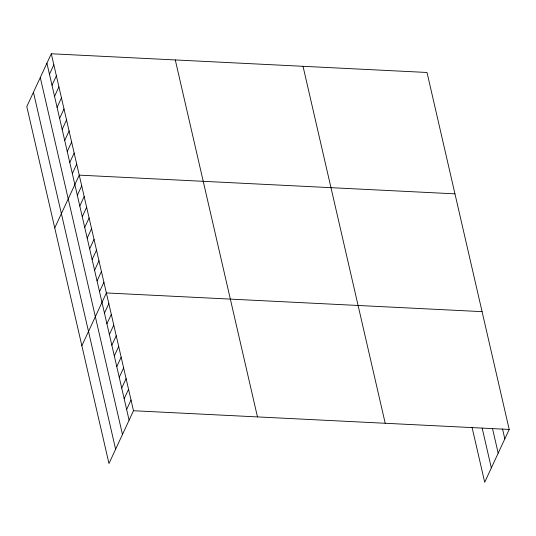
<?xml version="1.0" encoding="UTF-8"?>
<svg xmlns="http://www.w3.org/2000/svg" width="536" height="536" viewBox="0 0 536 536"><rect width="100%" height="100%" fill="white"/><g stroke="black" fill="none" stroke-linecap="round" stroke-linejoin="round"><path stroke-width="0.8" d="M51.302 53.768L26.8 106.557L108.982 463.526L133.491 410.737L51.302 53.768L427.018 72.474L509.2 429.443L484.698 482.233L472.015 427.159M49.459 74.243L53.841 64.802M51.999 85.278L56.381 75.837M54.538 96.312L58.927 86.872M57.084 107.347L61.466 97.9M59.623 118.376L64.005 108.935M62.163 129.411L66.544 119.97M64.702 140.445L69.084 131.005M67.241 151.48L71.623 142.04M69.781 162.515L74.162 153.068M72.327 173.543L76.708 164.103M54.746 227.927L79.248 175.138L454.957 193.844M77.331 195.292L81.713 185.845M79.797 205.998L84.179 196.558M82.263 216.705L86.644 207.265M84.728 227.418L89.11 217.971M87.194 238.125L91.576 228.684M89.659 248.831L94.041 239.391M92.125 259.545L96.507 250.104M94.591 270.251L98.972 260.811M97.056 280.958L101.438 271.518M99.522 291.671L103.904 282.231M81.867 345.727L106.369 292.937L482.078 311.644M104.453 313.091L108.835 303.644M106.919 323.798L111.3 314.357M109.384 334.504L113.766 325.064M111.85 345.218L116.232 335.771M114.315 355.924L118.697 346.484M116.781 366.631L121.163 357.19M119.247 377.344L123.628 367.904M121.712 388.051L126.094 378.61M124.178 398.764L128.56 389.317M126.643 409.471L131.025 400.03M133.491 410.737L509.2 429.443M502.527 428.941L504.818 438.883M492.544 428.713L498.178 453.188M482.179 428.15L491.338 467.928M303.028 66.303L385.217 423.273M175.285 59.945L257.474 416.908M46.92 63.208L129.102 420.177M40.28 77.512L122.463 434.482M33.44 92.252L115.622 449.222"/></g></svg>
